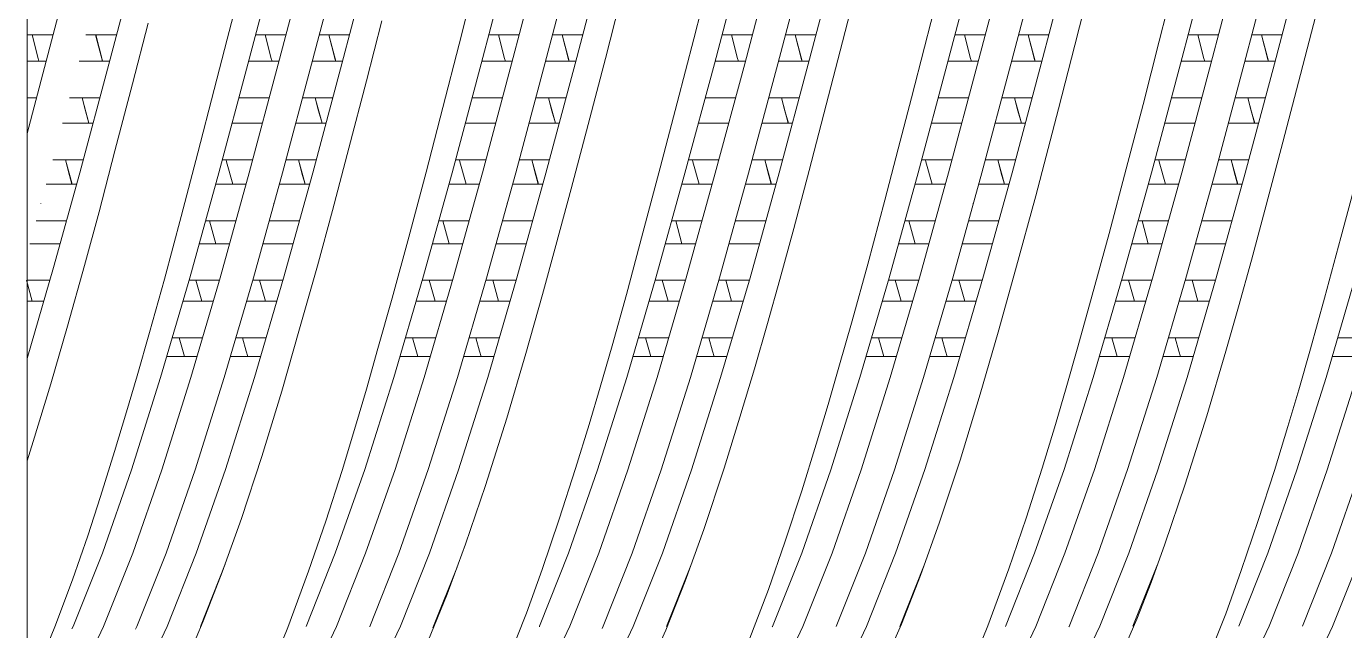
# Model space of a CAD drawing. Header units: millimetres. Extents: x 4229 to 8429, y -1187 to 1783.
# Drawn here: x 7242.3 to 7323.5, y 1004.9 to 1042.2 of the extents above; entities that cross this region are included whole.
import ezdxf

# ---------------------------------------------------------------- set-up
doc = ezdxf.new("R2010")
doc.units = ezdxf.units.MM

msp = doc.modelspace()

# ---------------------------------------------------------------- linework, layer by layer
at = {"lineweight": 5}
for p, q in [((7242.351, 1049.113), (7242.351, 991.658)), ((7242.351, 1041.672), (7243.941, 1041.672)), ((7245.976, 1041.672), (7247.851, 1041.672)), ((7256.435, 1041.672), (7258.301, 1041.672)), ((7260.337, 1041.672), (7262.211, 1041.672)), ((7270.81, 1041.672), (7272.676, 1041.672)), ((7274.712, 1041.672), (7276.586, 1041.672)), ((7285.163, 1041.672), (7287.03, 1041.672)), ((7289.083, 1041.672), (7290.94, 1041.672)), ((7299.52, 1041.672), (7301.387, 1041.672)), ((7303.422, 1041.672), (7305.297, 1041.672)), ((7313.894, 1041.672), (7315.761, 1041.672)), ((7317.814, 1041.672), (7319.671, 1041.672)), ((7243.511, 1040.05), (7242.351, 1040.05)), ((7247.42, 1040.05), (7245.565, 1040.05)), ((7257.871, 1040.05), (7256.006, 1040.05)), ((7261.783, 1040.05), (7259.911, 1040.05)), ((7272.246, 1040.05), (7270.381, 1040.05)), ((7276.156, 1040.05), (7274.3, 1040.05)), ((7286.599, 1040.05), (7284.734, 1040.05)), ((7290.511, 1040.05), (7288.639, 1040.05)), ((7300.956, 1040.05), (7299.092, 1040.05)), ((7304.866, 1040.05), (7303.011, 1040.05)), ((7315.33, 1040.05), (7313.466, 1040.05)), ((7319.243, 1040.05), (7317.371, 1040.05)), ((7243.198, 1038.896), (7243.198, 1038.896)), ((7257.558, 1038.896), (7257.558, 1038.896)), ((7271.933, 1038.896), (7271.933, 1038.896)), ((7286.287, 1038.896), (7286.287, 1038.896)), ((7300.644, 1038.896), (7300.644, 1038.896)), ((7315.018, 1038.896), (7315.018, 1038.896)), ((7242.351, 1037.793), (7242.91, 1037.793)), ((7244.958, 1037.793), (7246.82, 1037.793)), ((7255.404, 1037.793), (7257.27, 1037.793)), ((7259.318, 1037.793), (7261.18, 1037.793)), ((7269.779, 1037.793), (7271.645, 1037.793)), ((7273.699, 1037.793), (7275.556, 1037.793)), ((7284.132, 1037.793), (7285.998, 1037.793)), ((7288.046, 1037.793), (7289.908, 1037.793)), ((7298.49, 1037.793), (7300.355, 1037.793)), ((7302.41, 1037.793), (7304.266, 1037.793)), ((7312.864, 1037.793), (7314.729, 1037.793)), ((7316.778, 1037.793), (7318.639, 1037.793)), ((7246.397, 1036.218), (7244.54, 1036.218)), ((7256.845, 1036.218), (7254.983, 1036.218)), ((7260.76, 1036.218), (7258.902, 1036.218)), ((7271.22, 1036.218), (7269.358, 1036.218)), ((7275.135, 1036.218), (7273.277, 1036.218)), ((7285.574, 1036.218), (7283.711, 1036.218)), ((7289.485, 1036.218), (7287.628, 1036.218)), ((7299.931, 1036.218), (7298.069, 1036.218)), ((7303.843, 1036.218), (7301.986, 1036.218)), ((7314.305, 1036.218), (7312.443, 1036.218)), ((7318.217, 1036.218), (7316.36, 1036.218)), ((7243.931, 1033.961), (7245.785, 1033.961)), ((7244.715, 1033.961), (7245.125, 1032.458)), ((7254.371, 1033.961), (7256.237, 1033.961)), ((7258.292, 1033.961), (7260.153, 1033.961)), ((7259.075, 1033.961), (7259.485, 1032.458)), ((7268.746, 1033.961), (7270.612, 1033.961)), ((7272.666, 1033.961), (7274.52, 1033.961)), ((7273.45, 1033.961), (7273.861, 1032.458)), ((7283.1, 1033.961), (7284.965, 1033.961)), ((7287.02, 1033.961), (7288.873, 1033.961)), ((7287.804, 1033.961), (7288.214, 1032.458)), ((7297.457, 1033.961), (7299.322, 1033.961)), ((7301.377, 1033.961), (7303.23, 1033.961)), ((7302.161, 1033.961), (7302.571, 1032.458)), ((7311.831, 1033.961), (7313.696, 1033.961)), ((7315.752, 1033.961), (7317.613, 1033.961)), ((7316.535, 1033.961), (7316.945, 1032.458)), ((7245.382, 1032.458), (7243.523, 1032.458)), ((7255.822, 1032.458), (7253.964, 1032.458)), ((7259.732, 1032.458), (7257.886, 1032.458)), ((7270.197, 1032.458), (7268.339, 1032.458)), ((7274.107, 1032.458), (7272.261, 1032.458)), ((7284.551, 1032.458), (7282.692, 1032.458)), ((7288.46, 1032.458), (7286.614, 1032.458)), ((7298.908, 1032.458), (7297.049, 1032.458)), ((7302.818, 1032.458), (7300.971, 1032.458)), ((7313.282, 1032.458), (7311.423, 1032.458)), ((7317.202, 1032.458), (7315.342, 1032.458)), ((7243.198, 1031.275), (7243.198, 1031.294)), ((7257.558, 1031.275), (7257.558, 1031.294)), ((7271.933, 1031.275), (7271.933, 1031.294)), ((7286.287, 1031.275), (7286.287, 1031.294)), ((7300.644, 1031.275), (7300.644, 1031.294)), ((7315.018, 1031.275), (7315.018, 1031.294)), ((7242.9, 1030.201), (7244.765, 1030.201)), ((7253.341, 1030.201), (7255.2, 1030.201)), ((7253.583, 1030.201), (7253.968, 1028.793)), ((7257.26, 1030.201), (7259.126, 1030.201)), ((7267.716, 1030.201), (7269.575, 1030.201)), ((7267.958, 1030.201), (7268.344, 1028.793)), ((7271.635, 1030.201), (7273.501, 1030.201)), ((7282.069, 1030.201), (7283.928, 1030.201)), ((7282.311, 1030.201), (7282.697, 1028.793)), ((7285.988, 1030.201), (7287.854, 1030.201)), ((7296.426, 1030.201), (7298.286, 1030.201)), ((7296.669, 1030.201), (7297.054, 1028.793)), ((7300.346, 1030.201), (7302.211, 1030.201)), ((7310.8, 1030.201), (7312.66, 1030.201)), ((7311.043, 1030.201), (7311.428, 1028.793)), ((7314.72, 1030.201), (7316.585, 1030.201)), ((7244.38, 1028.793), (7242.508, 1028.793)), ((7254.812, 1028.793), (7252.949, 1028.793)), ((7258.741, 1028.793), (7256.868, 1028.793)), ((7269.187, 1028.793), (7267.325, 1028.793)), ((7273.116, 1028.793), (7271.243, 1028.793)), ((7283.54, 1028.793), (7281.678, 1028.793)), ((7287.469, 1028.793), (7285.597, 1028.793)), ((7297.897, 1028.793), (7296.035, 1028.793)), ((7301.826, 1028.793), (7299.954, 1028.793)), ((7312.271, 1028.793), (7310.409, 1028.793)), ((7316.2, 1028.793), (7314.328, 1028.793)), ((7242.667, 1025.245), (7242.304, 1026.536)), ((7242.351, 1026.536), (7243.737, 1026.536)), ((7252.323, 1026.536), (7254.175, 1026.536)), ((7253.121, 1025.245), (7252.749, 1026.536)), ((7256.24, 1026.536), (7258.097, 1026.536)), ((7257.027, 1025.245), (7256.664, 1026.536)), ((7266.698, 1026.536), (7268.55, 1026.536)), ((7267.496, 1025.245), (7267.124, 1026.536)), ((7270.616, 1026.536), (7272.472, 1026.536)), ((7271.402, 1025.245), (7271.039, 1026.536)), ((7281.051, 1026.536), (7282.903, 1026.536)), ((7281.849, 1025.245), (7281.477, 1026.536)), ((7284.969, 1026.536), (7286.825, 1026.536)), ((7285.756, 1025.245), (7285.393, 1026.536)), ((7295.408, 1026.536), (7297.261, 1026.536)), ((7296.206, 1025.245), (7295.835, 1026.536)), ((7299.326, 1026.536), (7301.183, 1026.536)), ((7300.113, 1025.245), (7299.75, 1026.536)), ((7309.782, 1026.536), (7311.635, 1026.536)), ((7310.58, 1025.245), (7310.209, 1026.536)), ((7313.7, 1026.536), (7315.557, 1026.536)), ((7314.487, 1025.245), (7314.124, 1026.536)), ((7243.362, 1025.245), (7242.351, 1025.245)), ((7253.802, 1025.245), (7251.964, 1025.245)), ((7257.722, 1025.245), (7255.881, 1025.245)), ((7268.177, 1025.245), (7266.339, 1025.245)), ((7272.097, 1025.245), (7270.256, 1025.245)), ((7282.531, 1025.245), (7280.693, 1025.245)), ((7286.45, 1025.245), (7284.61, 1025.245)), ((7296.888, 1025.245), (7295.05, 1025.245)), ((7300.807, 1025.245), (7298.967, 1025.245)), ((7311.262, 1025.245), (7309.424, 1025.245)), ((7315.181, 1025.245), (7313.341, 1025.245)), ((7243.198, 1024.64), (7243.198, 1024.623)), ((7257.558, 1024.64), (7257.558, 1024.623)), ((7271.933, 1024.64), (7271.933, 1024.623)), ((7286.287, 1024.64), (7286.287, 1024.623)), ((7300.644, 1024.64), (7300.644, 1024.623)), ((7315.018, 1024.64), (7315.018, 1024.623)), ((7251.296, 1022.988), (7253.15, 1022.988)), ((7251.713, 1022.988), (7252.056, 1021.837)), ((7255.216, 1022.988), (7257.066, 1022.988)), ((7265.671, 1022.988), (7267.525, 1022.988)), ((7266.088, 1022.988), (7266.431, 1021.837)), ((7269.591, 1022.988), (7271.441, 1022.988)), ((7280.024, 1022.988), (7281.879, 1022.988)), ((7280.441, 1022.988), (7280.784, 1021.837)), ((7283.944, 1022.988), (7285.794, 1022.988)), ((7294.381, 1022.988), (7296.236, 1022.988)), ((7294.799, 1022.988), (7295.142, 1021.837)), ((7298.301, 1022.988), (7300.151, 1022.988)), ((7308.755, 1022.988), (7310.61, 1022.988)), ((7309.173, 1022.988), (7309.516, 1021.837)), ((7312.675, 1022.988), (7314.525, 1022.988)), ((7323.106, 1022.988), (7324.961, 1022.988)), ((7252.818, 1021.837), (7250.954, 1021.837)), ((7256.729, 1021.837), (7254.873, 1021.837)), ((7267.193, 1021.837), (7265.329, 1021.837)), ((7271.104, 1021.837), (7269.248, 1021.837)), ((7281.546, 1021.837), (7279.682, 1021.837)), ((7285.457, 1021.837), (7283.601, 1021.837)), ((7295.903, 1021.837), (7294.039, 1021.837)), ((7299.814, 1021.837), (7297.959, 1021.837)), ((7310.277, 1021.837), (7308.413, 1021.837)), ((7314.188, 1021.837), (7312.333, 1021.837)), ((7324.628, 1021.837), (7322.764, 1021.837)), ((7254.549, 1009.033), (7253.027, 1005.198)), ((7283.248, 1008.951), (7281.743, 1005.192)), ((7297.614, 1008.98), (7296.113, 1005.198)), ((7311.996, 1009.018), (7310.483, 1005.204))]:
    msp.add_line(p, q, dxfattribs=at)
at = {"lineweight": 5, "flags": 128}
for points in [[(7279.304, 1099.022), (7277.496, 1098.574), (7275.709, 1097.24), (7273.921, 1095.044), (7272.111, 1092.008), (7270.323, 1088.211), (7268.536, 1083.706), (7266.725, 1078.546), (7264.937, 1072.864), (7263.15, 1066.735), (7261.339, 1060.236), (7259.552, 1053.533), (7257.764, 1046.714), (7255.953, 1039.866), (7254.166, 1033.164), (7252.378, 1026.692), (7250.568, 1020.537), (7248.78, 1014.855), (7246.993, 1009.717), (7245.182, 1005.192), (7245.11, 1005.039)], [(7282.662, 1098.883), (7281.415, 1098.574), (7279.628, 1097.24), (7277.84, 1095.044), (7276.029, 1092.008), (7274.242, 1088.211), (7272.454, 1083.706), (7270.644, 1078.546), (7268.856, 1072.864), (7267.069, 1066.735), (7265.258, 1060.236), (7263.47, 1053.533), (7261.683, 1046.714), (7259.872, 1039.866), (7258.085, 1033.164), (7256.297, 1026.692), (7254.487, 1020.537), (7252.699, 1014.855), (7250.912, 1009.717), (7249.101, 1005.192), (7249.026, 1005.033)], [(7293.656, 1099.022), (7293.653, 1099.023), (7291.866, 1098.575), (7290.078, 1097.243), (7288.268, 1095.036), (7286.48, 1092.013), (7284.693, 1088.217), (7282.882, 1083.692), (7281.094, 1078.554), (7279.307, 1072.872), (7277.496, 1066.717), (7275.709, 1060.245), (7273.921, 1053.543), (7272.111, 1046.695), (7270.323, 1039.876), (7268.536, 1033.173), (7266.725, 1026.674), (7264.937, 1020.545), (7263.15, 1014.863), (7261.339, 1009.703), (7259.552, 1005.198)], [(7297.025, 1098.886), (7295.785, 1098.575), (7293.997, 1097.243), (7292.186, 1095.036), (7290.399, 1092.013), (7288.611, 1088.217), (7286.801, 1083.692), (7285.013, 1078.554), (7283.226, 1072.872), (7281.415, 1066.717), (7279.628, 1060.245), (7277.84, 1053.543), (7276.029, 1046.695), (7274.242, 1039.876), (7272.454, 1033.173), (7270.644, 1026.674), (7268.856, 1020.545), (7267.069, 1014.863), (7265.258, 1009.703), (7263.47, 1005.198), (7263.462, 1005.18)], [(7307.903, 1098.993), (7306.235, 1098.576), (7304.425, 1097.237), (7302.637, 1095.04), (7300.85, 1092.018), (7299.039, 1088.205), (7297.252, 1083.699), (7295.464, 1078.562), (7293.653, 1072.855), (7291.866, 1066.726), (7290.078, 1060.255), (7288.268, 1053.524), (7284.693, 1039.885), (7282.882, 1033.154), (7281.094, 1026.683), (7279.307, 1020.554), (7277.496, 1014.847), (7275.709, 1009.71), (7273.921, 1005.204), (7273.91, 1005.18)], [(7322.39, 1099.022), (7320.582, 1098.574), (7318.794, 1097.24), (7317.007, 1095.044), (7315.196, 1092.008), (7313.409, 1088.211), (7311.621, 1083.706), (7309.81, 1078.546), (7308.023, 1072.864), (7306.235, 1066.735), (7304.425, 1060.236), (7302.637, 1053.533), (7300.85, 1046.714), (7299.039, 1039.866), (7297.252, 1033.164), (7295.464, 1026.692), (7293.653, 1020.537), (7291.866, 1014.855), (7290.078, 1009.717), (7288.268, 1005.192), (7288.257, 1005.168)], [(7336.742, 1099.022), (7336.739, 1099.023), (7334.952, 1098.575), (7333.164, 1097.243), (7331.353, 1095.036), (7329.566, 1092.013), (7327.778, 1088.217), (7325.968, 1083.692), (7324.18, 1078.554), (7322.393, 1072.872), (7320.582, 1066.717), (7318.794, 1060.245), (7317.007, 1053.543), (7315.196, 1046.695), (7313.409, 1039.876), (7311.621, 1033.173), (7309.81, 1026.674), (7308.023, 1020.545), (7306.235, 1014.863), (7304.425, 1009.703), (7302.637, 1005.198), (7302.633, 1005.188)], [(7351.004, 1098.997), (7349.321, 1098.576), (7347.51, 1097.237), (7345.723, 1095.04), (7343.935, 1092.018), (7342.125, 1088.205), (7340.337, 1083.699), (7338.55, 1078.562), (7336.739, 1072.855), (7334.952, 1066.726), (7333.164, 1060.255), (7331.353, 1053.524), (7327.778, 1039.885), (7325.968, 1033.154), (7324.18, 1026.683), (7322.393, 1020.554), (7320.582, 1014.847), (7318.794, 1009.71), (7317.007, 1005.204)], [(7354.465, 1098.882), (7353.24, 1098.576), (7351.429, 1097.237), (7349.642, 1095.04), (7347.854, 1092.018), (7346.043, 1088.205), (7344.256, 1083.699), (7342.468, 1078.562), (7340.658, 1072.855), (7338.87, 1066.726), (7337.083, 1060.255), (7335.272, 1053.524), (7331.697, 1039.885), (7329.886, 1033.154), (7328.099, 1026.683), (7326.311, 1020.554), (7324.501, 1014.847), (7322.713, 1009.71), (7320.926, 1005.204)], [(7311.377, 1098.882), (7310.154, 1098.576), (7308.344, 1097.237), (7306.556, 1095.04), (7304.769, 1092.018), (7302.958, 1088.205), (7301.17, 1083.699), (7299.383, 1078.562), (7297.572, 1072.855), (7295.785, 1066.726), (7293.997, 1060.255), (7292.186, 1053.524), (7288.611, 1039.885), (7286.801, 1033.154), (7285.013, 1026.683), (7283.226, 1020.554), (7281.415, 1014.847), (7279.628, 1009.71), (7277.84, 1005.204), (7277.777, 1005.07)], [(7325.712, 1098.874), (7324.501, 1098.574), (7322.713, 1097.24), (7320.926, 1095.044), (7319.115, 1092.008), (7317.327, 1088.211), (7315.54, 1083.706), (7313.729, 1078.546), (7311.942, 1072.864), (7310.154, 1066.735), (7308.344, 1060.236), (7306.556, 1053.533), (7304.769, 1046.714), (7302.958, 1039.866), (7301.17, 1033.164), (7299.383, 1026.692), (7297.572, 1020.537), (7295.785, 1014.855), (7293.997, 1009.717), (7292.186, 1005.192)], [(7340.095, 1098.882), (7338.87, 1098.575), (7337.083, 1097.243), (7335.272, 1095.036), (7333.485, 1092.013), (7331.697, 1088.217), (7329.886, 1083.692), (7328.099, 1078.554), (7326.311, 1072.872), (7324.501, 1066.717), (7322.713, 1060.245), (7320.926, 1053.543), (7319.115, 1046.695), (7317.327, 1039.876), (7315.54, 1033.173), (7313.729, 1026.674), (7311.942, 1020.545), (7310.154, 1014.863), (7308.344, 1009.703), (7306.556, 1005.198), (7306.54, 1005.163)], [(7261.749, 1088.215), (7261.747, 1088.211), (7259.959, 1083.706), (7258.149, 1078.546), (7256.361, 1072.864), (7254.574, 1066.735), (7252.763, 1060.236), (7250.976, 1053.533), (7249.188, 1046.714), (7247.377, 1039.866), (7245.59, 1033.164), (7243.981, 1027.323), (7242.351, 1021.725)], [(7257.823, 1088.211), (7257.821, 1088.205), (7256.033, 1083.699), (7254.246, 1078.562), (7252.435, 1072.855), (7250.647, 1066.726), (7248.86, 1060.255), (7247.049, 1053.524), (7242.351, 1035.599)], [(7300.906, 1088.205), (7299.119, 1083.699), (7297.331, 1078.562), (7295.52, 1072.855), (7293.733, 1066.726), (7291.945, 1060.255), (7290.135, 1053.524), (7286.56, 1039.885), (7284.749, 1033.154), (7282.962, 1026.683), (7281.174, 1020.554), (7279.363, 1014.847), (7277.576, 1009.71), (7275.788, 1005.204), (7273.978, 1001.391), (7272.19, 998.369), (7270.403, 996.171), (7268.592, 994.833), (7267.398, 994.534)], [(7315.324, 1088.315), (7315.276, 1088.211), (7313.488, 1083.706), (7311.678, 1078.546), (7309.89, 1072.864), (7308.103, 1066.735), (7306.292, 1060.236), (7304.504, 1053.533), (7302.717, 1046.714), (7300.906, 1039.866), (7299.119, 1033.164), (7297.331, 1026.692), (7295.52, 1020.537), (7293.733, 1014.855), (7291.945, 1009.717), (7290.135, 1005.192), (7288.347, 1001.396), (7286.56, 998.372), (7284.749, 996.166), (7282.962, 994.834), (7281.73, 994.526)], [(7319.23, 1088.276), (7319.202, 1088.217), (7317.392, 1083.692), (7315.604, 1078.554), (7313.817, 1072.872), (7312.006, 1066.717), (7310.218, 1060.245), (7308.431, 1053.543), (7306.62, 1046.695), (7304.833, 1039.876), (7303.045, 1033.173), (7301.234, 1026.674), (7299.447, 1020.545), (7297.659, 1014.863), (7295.849, 1009.703), (7294.061, 1005.198), (7292.274, 1001.4), (7290.463, 998.365), (7288.675, 996.169), (7286.888, 994.835), (7285.08, 994.387)], [(7347.92, 1088.216), (7347.918, 1088.211), (7346.131, 1083.706), (7344.32, 1078.546), (7342.533, 1072.864), (7340.745, 1066.735), (7338.934, 1060.236), (7337.147, 1053.533), (7335.359, 1046.714), (7333.549, 1039.866), (7331.761, 1033.164), (7329.974, 1026.692), (7328.163, 1020.537), (7326.375, 1014.855), (7324.588, 1009.717), (7322.777, 1005.192), (7320.99, 1001.396), (7319.202, 998.372), (7317.392, 996.166), (7315.604, 994.834), (7313.817, 994.386), (7313.814, 994.387)], [(7274.719, 1084.724), (7274.306, 1083.692), (7272.518, 1078.554), (7270.731, 1072.872), (7268.92, 1066.717), (7267.133, 1060.245), (7265.345, 1053.543), (7263.534, 1046.695), (7261.747, 1039.876), (7259.959, 1033.173), (7258.149, 1026.674), (7256.361, 1020.545), (7254.574, 1014.863), (7252.763, 1009.703), (7250.976, 1005.198), (7249.188, 1001.4), (7247.377, 998.365), (7245.59, 996.169), (7243.981, 994.928), (7242.351, 994.404)], [(7270.645, 1084.318), (7270.403, 1083.706), (7268.592, 1078.546), (7266.804, 1072.864), (7265.017, 1066.735), (7263.206, 1060.236), (7261.419, 1053.533), (7259.631, 1046.714), (7257.821, 1039.866), (7256.033, 1033.164), (7254.246, 1026.692), (7252.435, 1020.537), (7250.647, 1014.855), (7248.86, 1009.717), (7247.049, 1005.192), (7245.262, 1001.396)], [(7285.094, 1084.555), (7284.749, 1083.692), (7282.962, 1078.554), (7281.174, 1072.872), (7279.363, 1066.717), (7277.576, 1060.245), (7275.788, 1053.543), (7273.978, 1046.695), (7272.19, 1039.876), (7270.403, 1033.173), (7268.592, 1026.674), (7266.804, 1020.545), (7265.017, 1014.863), (7263.206, 1009.703), (7261.419, 1005.198), (7259.631, 1001.4), (7257.821, 998.365), (7256.033, 996.169), (7254.246, 994.835), (7253.021, 994.532)], [(7289.031, 1084.595), (7288.675, 1083.699), (7286.888, 1078.562), (7285.077, 1072.855), (7283.29, 1066.726), (7281.502, 1060.255), (7279.692, 1053.524), (7276.117, 1039.885), (7274.306, 1033.154), (7272.518, 1026.683), (7270.731, 1020.554), (7268.92, 1014.847), (7267.133, 1009.71), (7265.345, 1005.204), (7263.534, 1001.391), (7261.747, 998.369), (7259.959, 996.171), (7258.149, 994.833), (7256.361, 994.386)], [(7303.374, 1084.536), (7303.045, 1083.706), (7301.234, 1078.546), (7299.447, 1072.864), (7297.659, 1066.735), (7295.849, 1060.236), (7294.061, 1053.533), (7292.274, 1046.714), (7290.463, 1039.866), (7288.675, 1033.164), (7286.888, 1026.692), (7285.077, 1020.537), (7283.29, 1014.855), (7281.502, 1009.717), (7279.692, 1005.192), (7277.904, 1001.396), (7276.117, 998.372), (7274.306, 996.166), (7272.518, 994.834), (7270.731, 994.386), (7270.728, 994.387)], [(7328.148, 1084.474), (7327.835, 1083.692), (7326.047, 1078.554), (7324.26, 1072.872), (7322.449, 1066.717), (7320.661, 1060.245), (7318.874, 1053.543), (7317.063, 1046.695), (7315.276, 1039.876), (7313.488, 1033.173), (7311.678, 1026.674), (7309.89, 1020.545), (7308.103, 1014.863), (7306.292, 1009.703), (7304.504, 1005.198), (7302.717, 1001.4), (7300.906, 998.365), (7299.119, 996.169), (7297.331, 994.835), (7296.114, 994.533)], [(7332.273, 1084.989), (7331.761, 1083.699), (7329.974, 1078.562), (7328.163, 1072.855), (7326.375, 1066.726), (7324.588, 1060.255), (7322.777, 1053.524), (7319.202, 1039.885), (7317.392, 1033.154), (7315.604, 1026.683), (7313.817, 1020.554), (7312.006, 1014.847), (7310.218, 1009.71), (7308.431, 1005.204), (7306.62, 1001.391), (7304.833, 998.369), (7303.045, 996.171), (7301.234, 994.833), (7299.447, 994.386)], [(7342.496, 1084.436), (7342.204, 1083.699), (7340.417, 1078.562), (7338.606, 1072.855), (7336.819, 1066.726), (7335.031, 1060.255), (7333.22, 1053.524), (7329.645, 1039.885), (7327.835, 1033.154), (7326.047, 1026.683), (7324.26, 1020.554), (7322.449, 1014.847), (7320.661, 1009.71), (7318.874, 1005.204), (7317.063, 1001.391), (7315.276, 998.369), (7313.488, 996.171), (7311.678, 994.833), (7310.475, 994.532)], [(7324.139, 1052.323), (7323.157, 1048.463), (7322.502, 1045.865), (7321.74, 1042.862), (7320.803, 1039.218), (7319.715, 1035.047), (7318.686, 1031.168), (7317.775, 1027.789), (7316.983, 1024.895), (7316.213, 1022.178), (7315.03, 1018.187), (7313.697, 1013.965), (7312.445, 1010.263), (7311.595, 1007.907), (7310.71, 1005.642), (7309.899, 1003.755)], [(7257.265, 1002.298), (7258.407, 1005.125), (7259.691, 1008.601), (7260.748, 1011.689), (7261.756, 1014.82), (7262.589, 1017.549), (7263.254, 1019.824), (7263.967, 1022.324), (7264.838, 1025.442), (7265.866, 1029.204), (7266.933, 1033.21), (7267.966, 1037.183), (7268.96, 1041.091), (7269.916, 1044.851)], [(7271.925, 1003.002), (7273.122, 1006.017), (7274.091, 1008.703), (7275.139, 1011.804), (7276.141, 1014.926), (7276.978, 1017.652), (7277.656, 1019.938), (7278.391, 1022.499), (7279.268, 1025.665), (7280.29, 1029.46), (7281.354, 1033.476), (7282.4, 1037.477), (7283.417, 1041.424), (7284.367, 1045.157)], [(7293.436, 1044.522), (7292.591, 1041.238), (7291.589, 1037.362), (7290.535, 1033.309), (7289.587, 1029.724), (7288.732, 1026.589), (7287.968, 1023.871), (7287.162, 1021.084), (7286.268, 1018.09), (7285.297, 1014.962), (7284.05, 1011.174), (7282.897, 1007.979), (7281.692, 1004.958), (7280.947, 1003.272)], [(7300.389, 1002.388), (7301.538, 1005.242), (7302.83, 1008.754), (7303.893, 1011.867), (7304.886, 1014.962), (7305.704, 1017.65), (7306.362, 1019.9), (7307.087, 1022.445), (7307.971, 1025.611), (7309.008, 1029.414), (7310.072, 1033.415), (7311.102, 1037.381), (7312.094, 1041.281), (7313.04, 1045.002)], [(7242.833, 1002.158), (7244.064, 1005.162), (7245.15, 1008.071), (7246.087, 1010.775), (7246.879, 1013.207), (7247.738, 1015.973), (7248.475, 1018.423), (7249.125, 1020.637), (7249.894, 1023.323), (7250.81, 1026.615), (7251.846, 1030.467), (7252.871, 1034.394), (7253.881, 1038.306), (7254.68, 1041.408), (7255.454, 1044.421)], [(7278.866, 1043.694), (7277.976, 1040.217), (7276.918, 1036.145), (7275.867, 1032.169), (7274.93, 1028.677), (7274.108, 1025.659), (7273.082, 1022.019), (7271.901, 1018.046), (7270.589, 1013.895), (7269.358, 1010.259), (7268.233, 1007.179), (7267.045, 1004.273)], [(7286.769, 1004.201), (7288.02, 1007.474), (7289.04, 1010.382), (7290.076, 1013.558), (7290.963, 1016.43), (7291.696, 1018.878), (7292.366, 1021.173), (7293.181, 1024.037), (7294.143, 1027.523), (7295.197, 1031.473), (7296.018, 1034.634), (7296.833, 1037.786), (7297.639, 1040.915), (7298.426, 1043.979)], [(7307.748, 1044.361), (7306.9, 1041.035), (7305.899, 1037.113), (7304.489, 1031.748), (7303.245, 1027.174), (7302.173, 1023.346), (7301.066, 1019.513), (7299.826, 1015.457), (7298.558, 1011.618), (7297.385, 1008.34), (7296.213, 1005.337), (7295.174, 1002.962)], [(7249.804, 1042.397), (7248.839, 1038.659), (7247.764, 1034.516), (7246.779, 1030.761), (7245.886, 1027.458), (7244.838, 1023.715), (7243.802, 1020.153), (7242.724, 1016.598), (7242.347, 1015.397)], [(7264.195, 1042.529), (7263.256, 1038.837), (7262.181, 1034.684), (7261.159, 1030.839), (7260.231, 1027.432), (7259.142, 1023.538), (7258.035, 1019.699), (7256.81, 1015.677), (7255.55, 1011.845), (7254.376, 1008.548), (7253.205, 1005.527), (7252.326, 1003.462)], [(7242.653, 1041.672), (7243.036, 1040.222), (7243.082, 1040.05)], [(7246.572, 1041.672), (7246.592, 1041.593), (7247.003, 1040.05)], [(7246.574, 1041.672), (7246.976, 1040.152), (7247.003, 1040.05)], [(7257.013, 1041.672), (7257.396, 1040.222), (7257.442, 1040.05)], [(7260.932, 1041.672), (7260.953, 1041.593), (7261.363, 1040.05)], [(7260.934, 1041.672), (7261.336, 1040.152), (7261.364, 1040.05)], [(7271.388, 1041.672), (7271.771, 1040.222), (7271.817, 1040.05)], [(7275.307, 1041.672), (7275.328, 1041.593), (7275.738, 1040.05)], [(7275.309, 1041.672), (7275.711, 1040.152), (7275.739, 1040.05)], [(7285.742, 1041.672), (7286.125, 1040.222), (7286.17, 1040.05)], [(7289.66, 1041.672), (7289.681, 1041.593), (7290.091, 1040.05)], [(7289.662, 1041.672), (7290.065, 1040.152), (7290.092, 1040.05)], [(7300.099, 1041.672), (7300.482, 1040.222), (7300.528, 1040.05)], [(7304.017, 1041.672), (7304.038, 1041.593), (7304.448, 1040.05)], [(7304.02, 1041.672), (7304.422, 1040.152), (7304.449, 1040.05)], [(7314.473, 1041.672), (7314.856, 1040.222), (7314.902, 1040.05)], [(7318.391, 1041.672), (7318.412, 1041.593), (7318.822, 1040.05)], [(7318.394, 1041.672), (7318.796, 1040.152), (7318.823, 1040.05)], [(7246.161, 1036.218), (7245.95, 1036.997), (7245.737, 1037.793)], [(7246.159, 1036.218), (7245.762, 1037.703), (7245.738, 1037.793)], [(7260.521, 1036.218), (7260.31, 1036.997), (7260.098, 1037.793)], [(7260.519, 1036.218), (7260.122, 1037.703), (7260.098, 1037.793)], [(7274.896, 1036.218), (7274.685, 1036.997), (7274.473, 1037.793)], [(7274.894, 1036.218), (7274.497, 1037.703), (7274.473, 1037.793)], [(7289.249, 1036.218), (7289.039, 1036.997), (7288.826, 1037.793)], [(7289.247, 1036.218), (7288.851, 1037.703), (7288.827, 1037.793)], [(7303.606, 1036.218), (7303.396, 1036.997), (7303.183, 1037.793)], [(7303.605, 1036.218), (7303.208, 1037.703), (7303.184, 1037.793)], [(7317.98, 1036.218), (7317.77, 1036.997), (7317.557, 1037.793)], [(7317.979, 1036.218), (7317.582, 1037.703), (7317.558, 1037.793)], [(7244.706, 1033.961), (7244.962, 1033.005), (7245.111, 1032.458)], [(7255.019, 1032.458), (7254.638, 1033.845), (7254.607, 1033.961)], [(7259.067, 1033.961), (7259.322, 1033.005), (7259.471, 1032.458)], [(7269.394, 1032.458), (7269.013, 1033.845), (7268.982, 1033.961)], [(7273.442, 1033.961), (7273.697, 1033.005), (7273.846, 1032.458)], [(7283.748, 1032.458), (7283.367, 1033.845), (7283.335, 1033.961)], [(7287.795, 1033.961), (7288.05, 1033.005), (7288.2, 1032.458)], [(7298.105, 1032.458), (7297.724, 1033.845), (7297.692, 1033.961)], [(7302.152, 1033.961), (7302.407, 1033.005), (7302.557, 1032.458)], [(7312.479, 1032.458), (7312.098, 1033.845), (7312.066, 1033.961)], [(7316.526, 1033.961), (7316.781, 1033.005), (7316.931, 1032.458)], [(7315.005, 1002.987), (7316.194, 1005.982), (7317.157, 1008.647), (7318.198, 1011.721), (7319.191, 1014.813), (7320.023, 1017.517), (7320.697, 1019.785), (7321.423, 1022.309), (7322.29, 1025.428), (7323.297, 1029.168), (7324.354, 1033.149)], [(7255.619, 1022.988), (7255.856, 1022.158), (7255.953, 1021.837)], [(7269.994, 1022.988), (7270.231, 1022.158), (7270.328, 1021.837)], [(7284.347, 1022.988), (7284.584, 1022.158), (7284.681, 1021.837)], [(7298.704, 1022.988), (7298.941, 1022.158), (7299.038, 1021.837)], [(7313.078, 1022.988), (7313.315, 1022.158), (7313.412, 1021.837)], [(7268.842, 1008.847), (7267.397, 1005.204), (7267.352, 1005.108)]]:
    msp.add_lwpolyline(points, dxfattribs=at)

doc.saveas('drawing.dxf')
